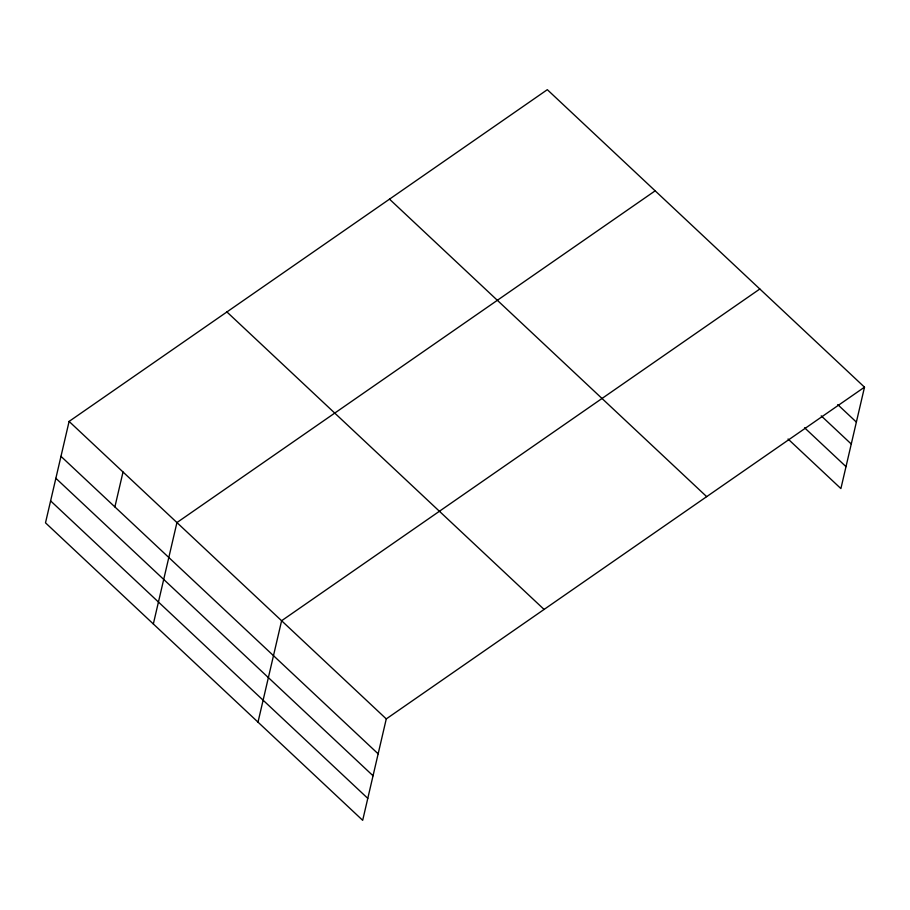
<?xml version="1.0" encoding="UTF-8"?>
<svg xmlns="http://www.w3.org/2000/svg" width="910" height="910" viewBox="0 0 910 910"><rect width="100%" height="100%" fill="white"/><g stroke="black" fill="none" stroke-linecap="round" stroke-linejoin="round"><path stroke-width="1.36" d="M69.103 421.421L45.5 522.829L362.68 820.319L386.272 718.911L864.5 387.171L547.32 89.68L69.103 421.421L386.272 718.911M114.887 506.915L123.021 471.994M153.335 623.976L176.938 522.567L655.166 190.827M258.008 722.142L281.611 620.734L759.827 289.005M864.5 387.171L840.897 488.579L788.049 439.007M837.723 404.597L856.378 422.092M821.218 415.847L851.271 444.034M804.554 427.757L846.004 466.637M389.503 199.154L706.683 496.644M226.908 311.948L544.089 609.438M60.97 456.342L378.15 753.833M55.863 478.285L373.043 775.775M50.607 500.887L367.788 798.377"/></g></svg>
